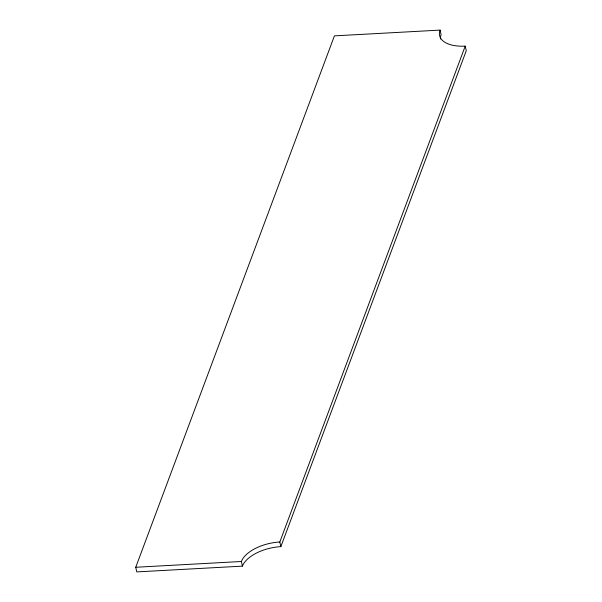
<?xml version="1.0" encoding="UTF-8"?>
<svg xmlns="http://www.w3.org/2000/svg" width="602" height="602" viewBox="0 0 602 602"><rect width="100%" height="100%" fill="white"/><g stroke="black" fill="none" stroke-linecap="round" stroke-linejoin="round"><path stroke-width="0.9" d="M135.743 567.265L334.426 35.864L440.07 30.1A33.065 16.728 -12.6 0 0 465.218 46.128L466.257 50.771L280.856 546.639A33.065 16.728 -12.6 0 0 242.425 566.136L136.782 571.9L135.743 567.265L241.387 561.493A33.065 16.728 -12.6 0 1 279.817 541.996L465.218 46.128M440.07 30.1L441.108 34.735A33.065 16.728 -12.6 0 0 440.446 39.017M279.817 541.996L280.856 546.639M241.387 561.493L242.425 566.136"/></g></svg>
